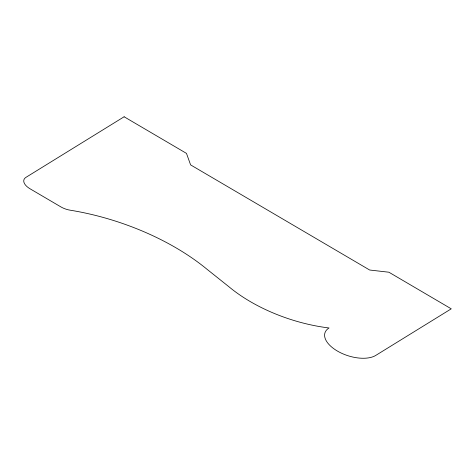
<?xml version="1.0" encoding="UTF-8"?>
<svg xmlns="http://www.w3.org/2000/svg" width="475" height="475" viewBox="0 0 475 475"><rect width="100%" height="100%" fill="white"/><g stroke="black" fill="none" stroke-linecap="round" stroke-linejoin="round"><path stroke-width="0.71" d="M124.123 116.773L25.941 177.365A14.309 7.303 17.9 0 0 30.044 188.789L60.848 206.874A14.309 7.303 17.9 0 0 70.092 210.176A164.813 84.14 17.9 0 1 206.963 269.23L228.98 286.793A110.794 56.567 17.9 0 0 329.038 327.97A28.844 14.725 17.9 0 0 337.309 351.001A28.844 14.725 17.9 0 0 375.772 355.407L451.25 308.827L388.894 272.217L369.663 270.02L190.612 164.896L186.473 153.383L124.123 116.773"/></g></svg>
